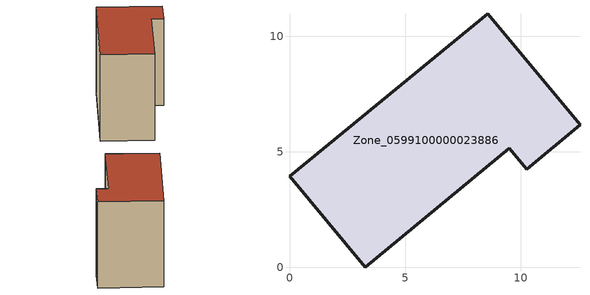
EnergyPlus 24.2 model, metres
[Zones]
Zone_0599100000023886
 floor ground (C_G): 8.58,10.97 12.56,6.17 10.25,4.25 9.5,5.15 3.28,0 0,3.95 z0
 wall outside (C_F): 12.56,6.17 8.58,10.97 0,3.95 3.28,0 9.5,5.15 10.25,4.25 12.56,6.17 z0:8.87
 roof outside (C_R): 8.58,10.97 0,3.95 3.28,0 9.5,5.15 10.25,4.25 12.56,6.17 z8.87
[BUILDING]
Pand.0599100000023886: North Axis=0; Terrain=City; Loads Convergence Tolerance Value=0.04; Temperature Convergence Tolerance Value=0.4; Solar Distribution=FullExterior; Maximum Number of Warmup Days=25; Minimum Number of Warmup Days=1
[Site:Location]
Rotterdam.The.Hague.AP_ZH_NLD Design_Conditions: Latitude=51.96; Longitude=4.45; Time Zone=1; Elevation=-4.5
[SITE:GROUNDTEMPERATURE:BUILDINGSURFACE]
18, 18, 18, 18, 18, 18, 18, 18, 18, 18, 18, 18
[MATERIAL] Thermal Absorptance=0.9; Solar Absorptance=0.7; Visible Absorptance=0.7
Name | Roughness | Thickness | Conductivity | Density | Specific Heat
G.TC.1946 | MediumSmooth | 0.15 | 1 | 540 | 1210
F.TC.1946 | Rough | 0.3 | 0.857143 | 1920 | 840
R.TC.1946 | MediumRough | 0.2 | 0.909091 | 1500 | 1000
[CONSTRUCTION]
C_G: G.TC.1946
C_F: F.TC.1946
C_R: R.TC.1946
[ZONE]
Zone_0599100000023886: Type=1; Multiplier=1; Ceiling Height=Autocalculate; Volume=Autocalculate; Floor Area=autocalculate; Part of Total Floor Area=Yes
[ZONEINFILTRATION:DESIGNFLOWRATE]
Infil_Zone_0599100000023886: Zone or ZoneList or Space or SpaceList=Zone_0599100000023886; Schedule=AlwaysOn; Design Flow Rate Calculation Method=Flow/Area; Flow Rate per Floor Area=0.003; Constant Term Coefficient=1; Temperature Term Coefficient=0; Velocity Term Coefficient=0; Velocity Squared Term Coefficient=0
[HVACTEMPLATE:ZONE:IDEALLOADSAIRSYSTEM]
Zone_0599100000023886: Maximum Heating Supply Air Temperature=50; Minimum Cooling Supply Air Temperature=13; Maximum Heating Supply Air Humidity Ratio=0.0156; Minimum Cooling Supply Air Humidity Ratio=0.0077; Heating Limit=NoLimit; Cooling Limit=NoLimit; Dehumidification Control Type=ConstantSensibleHeatRatio; Cooling Sensible Heat Ratio=0.7; Dehumidification Setpoint=60; Humidification Control Type=None; Humidification Setpoint=30; Outdoor Air Method=None; Outdoor Air Flow Rate per Person=0.00944; Outdoor Air Flow Rate per Zone Floor Area=0; Outdoor Air Flow Rate per Zone=0; Demand Controlled Ventilation Type=None; Outdoor Air Economizer Type=NoEconomizer; Heat Recovery Type=None; Sensible Heat Recovery Effectiveness=0.7; Latent Heat Recovery Effectiveness=0.65
[ZONECONTROL:THERMOSTAT]
ThermostatControl_Zone_0599100000023886: Zone or ZoneList=Zone_0599100000023886; Control Type Schedule=DualSetpointControlType; Control 1=Thermostat_Zone_0599100000023886; Temperature Difference Between Cutout And Setpoint=0
[THERMOSTATSETPOINT:DUALSETPOINT]
Thermostat_Zone_0599100000023886: Heating Setpoint Temperature Schedule=HeatingSetpoint_Zone_0599100000023886; Cooling Setpoint Temperature Schedule=CoolingSetpoint_Zone_0599100000023886
[SCHEDULE:COMPACT]
HeatingSetpoint_Zone_0599100000023886: Through: 12/31, For: AllDays, Until: 24:00, 21
CoolingSetpoint_Zone_0599100000023886: Through: 12/31, For: AllDays, Until: 24:00, 24
DualSetpointControlType: Through: 12/31, For: AllDays, Until: 24:00, 4
AlwaysOn: Through: 12/31, For: AllDays, Until: 24:00, 1
